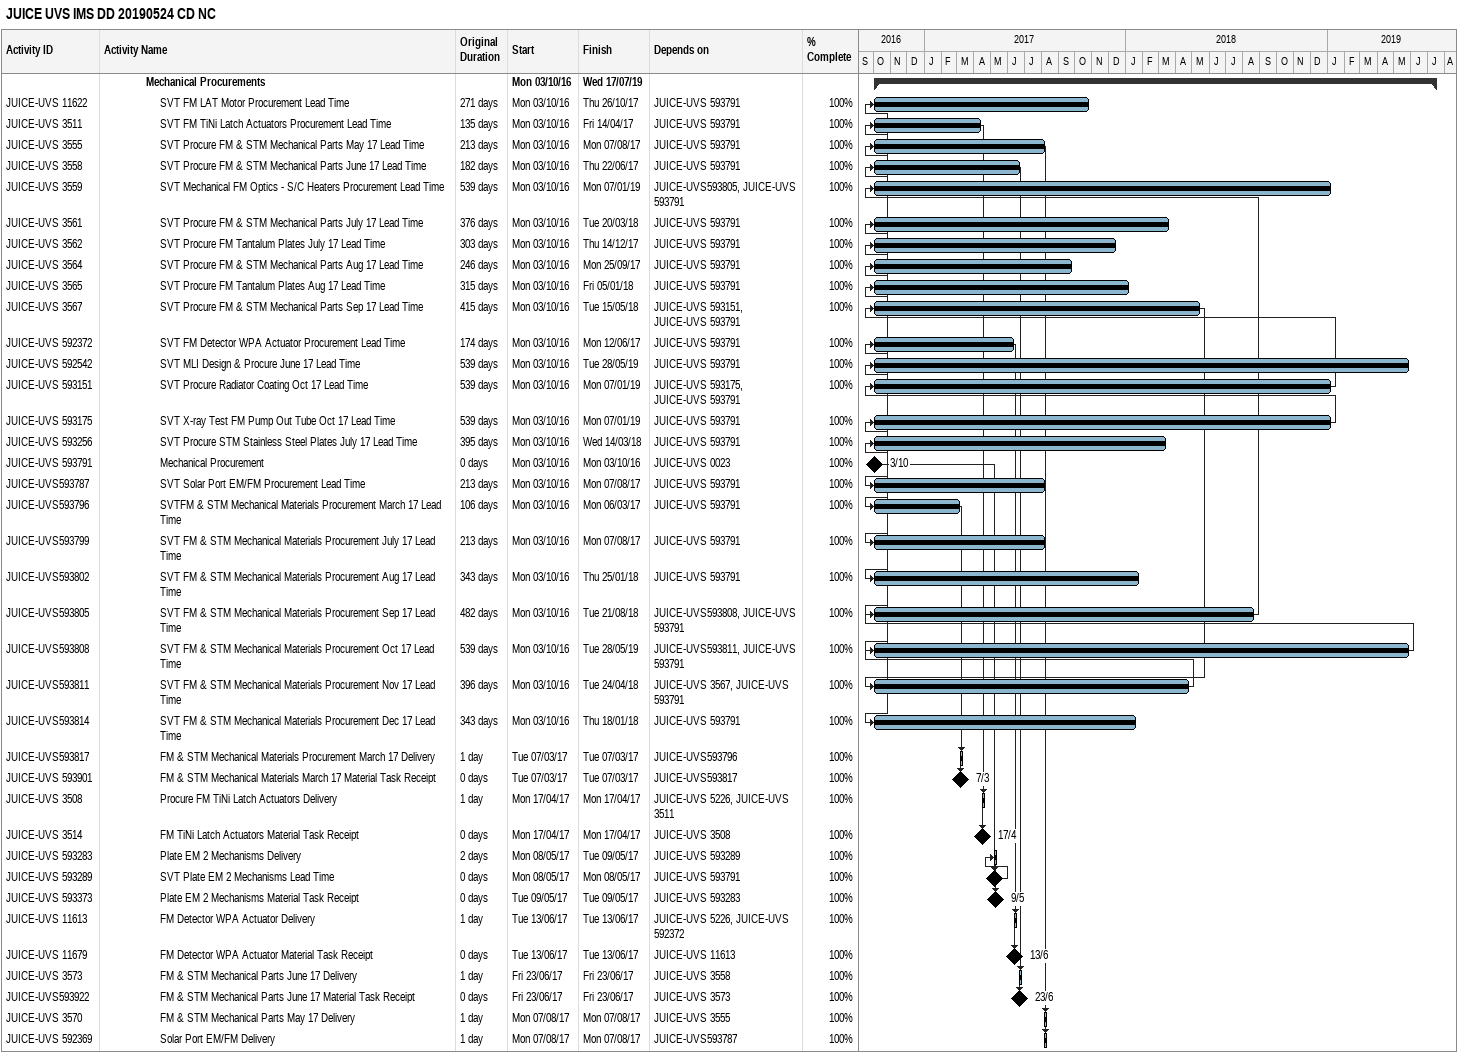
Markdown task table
JUICE UVS IMS DD 20190524 CD NC

| ID | Level | Task | Original duration | Start | Finish | Predecessors | % complete |
|---|---|---|---|---|---|---|---|
|  | 4 | **Mechanical Procurements** |  | 2016-10-03 | 2019-07-17 |  |  |
| JUICE-UVS 11622 | 5 | SVT FM LAT Motor Procurement Lead Time | 271d | 2016-10-03 | 2017-10-26 | JUICE-UVS 593791 | 100 |
| JUICE-UVS 3511 | 5 | SVT FM TiNi Latch Actuators Procurement Lead Time | 135d | 2016-10-03 | 2017-04-14 | JUICE-UVS 593791 | 100 |
| JUICE-UVS 3555 | 5 | SVT Procure FM & STM Mechanical Parts May 17 Lead Time | 213d | 2016-10-03 | 2017-08-07 | JUICE-UVS 593791 | 100 |
| JUICE-UVS 3558 | 5 | SVT Procure FM & STM Mechanical Parts June 17 Lead Time | 182d | 2016-10-03 | 2017-06-22 | JUICE-UVS 593791 | 100 |
| JUICE-UVS 3559 | 5 | SVT Mechanical FM Optics - S/C Heaters Procurement Lead Time | 539d | 2016-10-03 | 2019-01-07 | JUICE-UVS593805, JUICE-UVS 593791 | 100 |
| JUICE-UVS 3561 | 5 | SVT Procure FM & STM Mechanical Parts July 17 Lead Time | 376d | 2016-10-03 | 2018-03-20 | JUICE-UVS 593791 | 100 |
| JUICE-UVS 3562 | 5 | SVT Procure FM Tantalum Plates July 17 Lead Time | 303d | 2016-10-03 | 2017-12-14 | JUICE-UVS 593791 | 100 |
| JUICE-UVS 3564 | 5 | SVT Procure FM & STM Mechanical Parts Aug 17 Lead Time | 246d | 2016-10-03 | 2017-09-25 | JUICE-UVS 593791 | 100 |
| JUICE-UVS 3565 | 5 | SVT Procure FM Tantalum Plates Aug 17 Lead Time | 315d | 2016-10-03 | 2018-01-05 | JUICE-UVS 593791 | 100 |
| JUICE-UVS 3567 | 5 | SVT Procure FM & STM Mechanical Parts Sep 17 Lead Time | 415d | 2016-10-03 | 2018-05-15 | JUICE-UVS 593151, JUICE-UVS 593791 | 100 |
| JUICE-UVS 592372 | 5 | SVT FM Detector WPA Actuator Procurement Lead Time | 174d | 2016-10-03 | 2017-06-12 | JUICE-UVS 593791 | 100 |
| JUICE-UVS 592542 | 5 | SVT MLI Design & Procure June 17 Lead Time | 539d | 2016-10-03 | 2019-05-28 | JUICE-UVS 593791 | 100 |
| JUICE-UVS 593151 | 5 | SVT Procure Radiator Coating Oct 17 Lead Time | 539d | 2016-10-03 | 2019-01-07 | JUICE-UVS 593175, JUICE-UVS 593791 | 100 |
| JUICE-UVS 593175 | 5 | SVT X-ray Test FM Pump Out Tube Oct 17 Lead Time | 539d | 2016-10-03 | 2019-01-07 | JUICE-UVS 593791 | 100 |
| JUICE-UVS 593256 | 5 | SVT Procure STM Stainless Steel Plates July 17 Lead Time | 395d | 2016-10-03 | 2018-03-14 | JUICE-UVS 593791 | 100 |
| JUICE-UVS 593791 | 5 | Mechanical Procurement | 0d | 2016-10-03 | 2016-10-03 | JUICE-UVS 0023 | 100 |
| JUICE-UVS593787 | 5 | SVT Solar Port EM/FM Procurement Lead Time | 213d | 2016-10-03 | 2017-08-07 | JUICE-UVS 593791 | 100 |
| JUICE-UVS593796 | 5 | SVTFM & STM Mechanical Materials Procurement March 17 Lead Time | 106d | 2016-10-03 | 2017-03-06 | JUICE-UVS 593791 | 100 |
| JUICE-UVS593799 | 5 | SVT FM & STM Mechanical Materials Procurement July 17 Lead Time | 213d | 2016-10-03 | 2017-08-07 | JUICE-UVS 593791 | 100 |
| JUICE-UVS593802 | 5 | SVT FM & STM Mechanical Materials Procurement Aug 17 Lead Time | 343d | 2016-10-03 | 2018-01-25 | JUICE-UVS 593791 | 100 |
| JUICE-UVS593805 | 5 | SVT FM & STM Mechanical Materials Procurement Sep 17 Lead Time | 482d | 2016-10-03 | 2018-08-21 | JUICE-UVS593808, JUICE-UVS 593791 | 100 |
| JUICE-UVS593808 | 5 | SVT FM & STM Mechanical Materials Procurement Oct 17 Lead Time | 539d | 2016-10-03 | 2019-05-28 | JUICE-UVS593811, JUICE-UVS 593791 | 100 |
| JUICE-UVS593811 | 5 | SVT FM & STM Mechanical Materials Procurement Nov 17 Lead Time | 396d | 2016-10-03 | 2018-04-24 | JUICE-UVS 3567, JUICE-UVS 593791 | 100 |
| JUICE-UVS593814 | 5 | SVT FM & STM Mechanical Materials Procurement Dec 17 Lead Time | 343d | 2016-10-03 | 2018-01-18 | JUICE-UVS 593791 | 100 |
| JUICE-UVS593817 | 5 | FM & STM Mechanical Materials Procurement March 17 Delivery | 1d | 2017-03-07 | 2017-03-07 | JUICE-UVS593796 | 100 |
| JUICE-UVS 593901 | 5 | FM & STM Mechanical Materials March 17 Material Task Receipt | 0d | 2017-03-07 | 2017-03-07 | JUICE-UVS593817 | 100 |
| JUICE-UVS 3508 | 5 | Procure FM TiNi Latch Actuators Delivery | 1d | 2017-04-17 | 2017-04-17 | JUICE-UVS 5226, JUICE-UVS 3511 | 100 |
| JUICE-UVS 3514 | 5 | FM TiNi Latch Actuators Material Task Receipt | 0d | 2017-04-17 | 2017-04-17 | JUICE-UVS 3508 | 100 |
| JUICE-UVS 593283 | 5 | Plate EM 2 Mechanisms Delivery | 2d | 2017-05-08 | 2017-05-09 | JUICE-UVS 593289 | 100 |
| JUICE-UVS 593289 | 5 | SVT Plate EM 2 Mechanisms Lead Time | 0d | 2017-05-08 | 2017-05-08 | JUICE-UVS 593791 | 100 |
| JUICE-UVS 593373 | 5 | Plate EM 2 Mechanisms Material Task Receipt | 0d | 2017-05-09 | 2017-05-09 | JUICE-UVS 593283 | 100 |
| JUICE-UVS 11613 | 5 | FM Detector WPA Actuator Delivery | 1d | 2017-06-13 | 2017-06-13 | JUICE-UVS 5226, JUICE-UVS 592372 | 100 |
| JUICE-UVS 11679 | 5 | FM Detector WPA Actuator Material Task Receipt | 0d | 2017-06-13 | 2017-06-13 | JUICE-UVS 11613 | 100 |
| JUICE-UVS 3573 | 5 | FM & STM Mechanical Parts June 17 Delivery | 1d | 2017-06-23 | 2017-06-23 | JUICE-UVS 3558 | 100 |
| JUICE-UVS593922 | 5 | FM & STM Mechanical Parts June 17 Material Task Receipt | 0d | 2017-06-23 | 2017-06-23 | JUICE-UVS 3573 | 100 |
| JUICE-UVS 3570 | 5 | FM & STM Mechanical Parts May 17 Delivery | 1d | 2017-08-07 | 2017-08-07 | JUICE-UVS 3555 | 100 |
| JUICE-UVS 592369 | 5 | Solar Port EM/FM Delivery | 1d | 2017-08-07 | 2017-08-07 | JUICE-UVS593787 | 100 |
